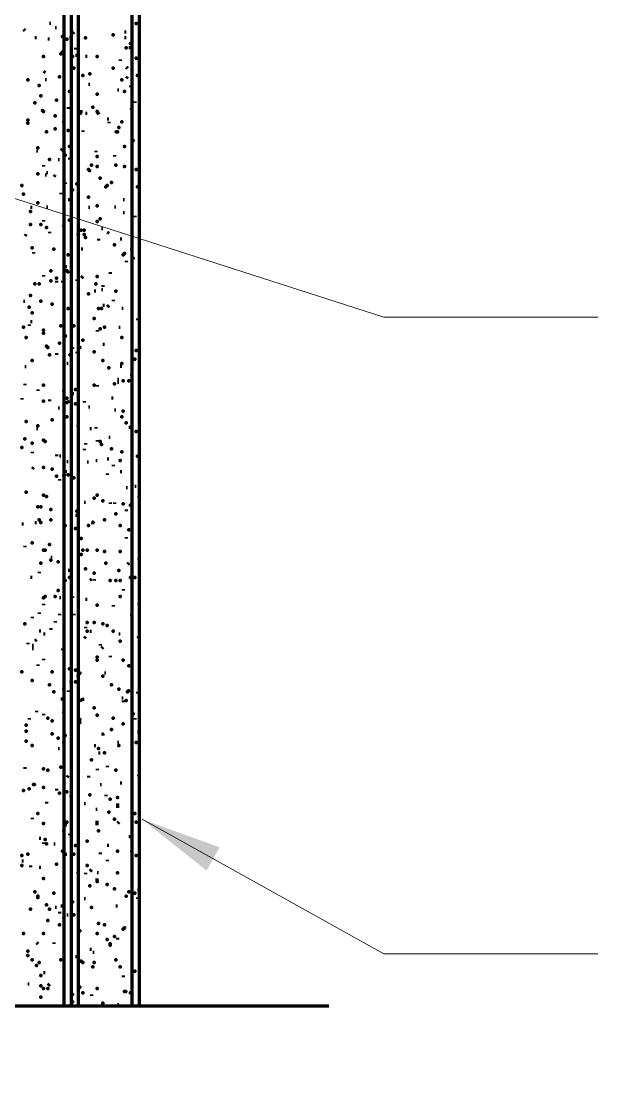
# Model space of a CAD drawing. Extents: x -83.6 to -32.7, y 325.7 to 417.7.
# Drawn here: x -54.67 to -49.36, y 393.97 to 403.73 of the extents above; entities that cross this region are included whole.
import ezdxf

# ---------------------------------------------------------------- set-up
doc = ezdxf.new("R2010")
doc.units = 0
doc.header["$MEASUREMENT"] = 0
for name, color, linetype, lineweight in [('Dt-Line 1', 9, 'Continuous', 0), ('Dt-Line 3', 7, 'Continuous', 15), ('Dt-Line 4', 1, 'Continuous', 25), ('Dt-Text', 121, 'Continuous', 20)]:
    doc.layers.add(name, color=color, linetype=linetype, lineweight=lineweight)
doc.styles.get("Standard").update_dxf_attribs({"font": 'Arial.ttf'})
doc.dimstyles.new('1 & 1 Half', dxfattribs={"dimtxt": 0.75, "dimasz": 0.75, "dimexe": 1, "dimexo": 0.375, "dimgap": 0.5, "dimtad": 1, "dimdec": 4, "dimzin": 3, "dimdsep": 46, "dimlunit": 4, "dimtxsty": 'Standard', "dimblk": 'ARCHTICK', "dimcen": 0.09375, "dimdle": 1, "dimclrd": 253, "dimclre": 253, "dimclrt": 256, "dimadec": 0, "dimazin": 0, "dimtfac": 0.6, "dimtdec": 4, "dimtix": 1, "dimtmove": 2, "dimatfit": 0, "dimfxl": 1, "dimfrac": 1, "dimtolj": 1, "dimtzin": 0, "dimlwd": 9, "dimlwe": 9, "dimarcsym": 0})

# ---------------------------------------------------------------- blocks, each defined once
blk = doc.blocks.new('_ArchTick')
at = {"color": 0, "linetype": 'ByBlock', "const_width": 0.15}
blk.add_lwpolyline([(-0.5, -0.5), (0.5, 0.5)], dxfattribs=at)

msp = doc.modelspace()

# ---------------------------------------------------------------- linework, layer by layer
at = {"layer": 'Dt-Line 1', "linetype": 'Continuous', "lineweight": 158}
for p, q in [((-54.3979, 403.7079), (-54.4112, 403.7079)), ((-54.6512, 403.6546), (-54.6379, 403.6412)), ((-54.3446, 403.6679), (-54.3579, 403.6679)), ((-54.1846, 403.6279), (-54.1979, 403.6146)), ((-53.7046, 403.6279), (-53.7179, 403.6279)), ((-54.5312, 403.5746), (-54.5446, 403.5746)), ((-54.4112, 403.5612), (-54.4246, 403.5612)), ((-54.2112, 403.5746), (-54.2246, 403.5746)), ((-53.7046, 403.5746), (-53.7179, 403.5746)), ((-54.1712, 403.4812), (-54.1712, 403.4679)), ((-54.1712, 403.4146), (-54.1579, 403.4146)), ((-54.0646, 403.4012), (-54.0779, 403.4012)), ((-53.6646, 403.4812), (-53.6779, 403.4812)), ((-54.1446, 403.3479), (-54.1312, 403.3479)), ((-53.7579, 403.3746), (-53.7579, 403.3612)), ((-53.7046, 403.3079), (-53.6912, 403.2946)), ((-54.4646, 403.2679), (-54.4512, 403.2546)), ((-53.6912, 403.2146), (-53.7046, 403.2012)), ((-54.4379, 403.1879), (-54.4512, 403.1879)), ((-54.0512, 403.1479), (-54.0379, 403.1479)), ((-53.6646, 403.1346), (-53.6646, 403.1212)), ((-53.7846, 403.0945), (-53.7712, 403.0945)), ((-54.2379, 402.9345), (-54.2379, 402.9212)), ((-54.1312, 402.9612), (-54.1446, 402.9612)), ((-53.6512, 402.9212), (-53.6646, 402.9079)), ((-53.6246, 402.9879), (-53.6246, 402.9746)), ((-54.0779, 402.8812), (-54.0646, 402.8812)), ((-53.8779, 402.8279), (-53.8646, 402.8279)), ((-54.1046, 402.7212), (-54.1046, 402.7079)), ((-53.8646, 402.8012), (-53.8646, 402.7879)), ((-53.6512, 402.6679), (-53.6646, 402.6679)), ((-53.5846, 402.6812), (-53.5846, 402.6679)), ((-54.5312, 402.5346), (-54.5179, 402.5346)), ((-54.2912, 402.5479), (-54.3046, 402.5346)), ((-53.9846, 402.5346), (-53.9846, 402.5212)), ((-54.3312, 402.4546), (-54.3179, 402.4546)), ((-54.2246, 402.4679), (-54.2246, 402.4546)), ((-53.8112, 402.4946), (-53.8112, 402.4812)), ((-54.4646, 402.4012), (-54.4646, 402.3879)), ((-54.4379, 402.3346), (-54.4246, 402.3346)), ((-54.4379, 402.3079), (-54.4512, 402.3079)), ((-54.3579, 402.3079), (-54.3712, 402.2946)), ((-54.2646, 402.2412), (-54.2646, 402.2279)), ((-53.6512, 402.3079), (-53.6646, 402.3079)), ((-54.3046, 402.1479), (-54.3046, 402.1346)), ((-54.2246, 402.0812), (-54.2379, 402.0812)), ((-53.7179, 402.0812), (-53.7312, 402.0812)), ((-54.5846, 402.0146), (-54.5712, 402.0146)), ((-54.4246, 402.0146), (-54.4379, 402.0146)), ((-54.0512, 402.0146), (-54.0379, 402.0146)), ((-53.7979, 402.0146), (-53.8112, 402.0146)), ((-53.7179, 401.9612), (-53.7312, 401.9612)), ((-54.4646, 401.8946), (-54.4646, 401.8812)), ((-53.6246, 401.9345), (-53.6246, 401.9212)), ((-54.6246, 401.7612), (-54.6379, 401.7479)), ((-54.4112, 401.7879), (-54.4112, 401.7745)), ((-53.9179, 401.8146), (-53.9312, 401.8146)), ((-53.8779, 401.7879), (-53.8646, 401.7745)), ((-53.9579, 401.7212), (-53.9579, 401.7079)), ((-53.7579, 401.7212), (-53.7446, 401.7212)), ((-53.6646, 401.6812), (-53.6512, 401.6812)), ((-54.5579, 401.6012), (-54.5579, 401.5879)), ((-54.1046, 401.6279), (-54.1179, 401.6279)), ((-54.2646, 401.4679), (-54.2512, 401.4679)), ((-53.7046, 401.5212), (-53.7046, 401.5079)), ((-54.4646, 401.3879), (-54.4646, 401.3746)), ((-54.1046, 401.3746), (-54.1179, 401.3612)), ((-53.8512, 401.4146), (-53.8512, 401.4012)), ((-54.3446, 401.3346), (-54.3446, 401.3212)), ((-54.2912, 401.3346), (-54.2912, 401.3212)), ((-54.1579, 401.3479), (-54.1579, 401.3346)), ((-53.9312, 401.2546), (-53.9179, 401.2546)), ((-53.9179, 401.2946), (-53.9179, 401.2812)), ((-53.9846, 401.2412), (-53.9979, 401.2412)), ((-53.8246, 401.1612), (-53.8246, 401.1479)), ((-54.6512, 401.1479), (-54.6379, 401.1479)), ((-53.9046, 401.1079), (-53.9179, 401.1079)), ((-53.8646, 401.1079), (-53.8779, 401.0945)), ((-53.7312, 401.0812), (-53.7446, 401.0812)), ((-54.5846, 400.9612), (-54.5712, 400.9612)), ((-53.5979, 400.9879), (-53.5979, 400.9746)), ((-54.5979, 400.9345), (-54.5979, 400.9212)), ((-53.9712, 400.8812), (-53.9712, 400.8679)), ((-53.7712, 400.9079), (-53.7579, 400.9079)), ((-54.2646, 400.8279), (-54.2512, 400.8279)), ((-54.3446, 400.6679), (-54.3446, 400.6546)), ((-54.1979, 400.7212), (-54.1979, 400.7079)), ((-54.1579, 400.6812), (-54.1579, 400.6679)), ((-53.9046, 400.7479), (-53.9179, 400.7479)), ((-54.2379, 400.5746), (-54.2512, 400.5746)), ((-54.6379, 400.5479), (-54.6246, 400.5479)), ((-53.7446, 400.5479), (-53.7579, 400.5479)), ((-54.6379, 400.3879), (-54.6379, 400.3746)), ((-53.7712, 400.4279), (-53.7846, 400.4279)), ((-53.7846, 400.4012), (-53.7712, 400.4012)), ((-54.5179, 400.3346), (-54.5179, 400.3212)), ((-54.1846, 400.2946), (-54.1979, 400.2946)), ((-53.9712, 400.3746), (-53.9712, 400.3612)), ((-54.6646, 400.2546), (-54.6646, 400.2412)), ((-54.4112, 400.2412), (-54.4112, 400.2279)), ((-54.0912, 400.2279), (-54.0912, 400.2146)), ((-53.8246, 400.2546), (-53.8379, 400.2546)), ((-54.3179, 400.1612), (-54.3312, 400.1612)), ((-54.0512, 400.1746), (-54.0379, 400.1746)), ((-53.8112, 400.1479), (-53.7979, 400.1479)), ((-53.9846, 399.9879), (-53.9846, 399.9746)), ((-53.6779, 399.9879), (-53.6646, 399.9879)), ((-54.5312, 399.9746), (-54.5179, 399.9746)), ((-54.0379, 399.9746), (-54.0246, 399.9746)), ((-53.8646, 399.8946), (-53.8512, 399.8946)), ((-53.5846, 399.9212), (-53.5846, 399.9079)), ((-54.0779, 399.8412), (-54.0779, 399.8279)), ((-53.9712, 399.8679), (-53.9712, 399.8546)), ((-54.5712, 399.7612), (-54.5712, 399.7479)), ((-54.3446, 399.7346), (-54.3446, 399.7212)), ((-54.3046, 399.7212), (-54.3179, 399.7212)), ((-54.0912, 399.7879), (-54.0912, 399.7745)), ((-53.8779, 399.6946), (-53.8646, 399.6946)), ((-54.5579, 399.6146), (-54.5712, 399.6012)), ((-54.2379, 399.6679), (-54.2512, 399.6679)), ((-54.0646, 399.6679), (-54.0512, 399.6679)), ((-53.9846, 399.6812), (-53.9712, 399.6812)), ((-53.8246, 399.6412), (-53.8246, 399.6279)), ((-54.3179, 399.5079), (-54.3179, 399.4946)), ((-54.2512, 399.5746), (-54.2646, 399.5746)), ((-53.8779, 399.5612), (-53.8779, 399.5479)), ((-53.7446, 399.5746), (-53.7579, 399.5746)), ((-53.6912, 399.4279), (-53.7046, 399.4279)), ((-53.6112, 399.4412), (-53.6246, 399.4412)), ((-54.0779, 399.2946), (-54.0912, 399.2946)), ((-53.8512, 399.2946), (-53.8512, 399.2812)), ((-53.8112, 399.2946), (-53.8112, 399.2812)), ((-53.7046, 399.2279), (-53.7046, 399.2146)), ((-54.5446, 399.1079), (-54.5312, 399.1079)), ((-54.6512, 399.0945), (-54.6646, 399.0945)), ((-53.7046, 398.9746), (-53.7046, 398.9612)), ((-54.6379, 398.8946), (-54.6379, 398.8812)), ((-54.3846, 398.7879), (-54.3979, 398.7879)), ((-53.6779, 398.7346), (-53.6912, 398.7212)), ((-54.5046, 398.6546), (-54.5046, 398.6412)), ((-54.2246, 398.6679), (-54.2379, 398.6679)), ((-54.5712, 398.6012), (-54.5846, 398.6012)), ((-54.0246, 398.5879), (-54.0379, 398.5746)), ((-53.9979, 398.5879), (-53.9979, 398.5746)), ((-54.1979, 398.4279), (-54.1979, 398.4146)), ((-53.7312, 398.4946), (-53.7312, 398.4812)), ((-54.4646, 398.3612), (-54.4646, 398.3479)), ((-54.3046, 398.4146), (-54.3179, 398.4146)), ((-54.0646, 398.4012), (-54.0779, 398.4012)), ((-53.8246, 398.3479), (-53.8246, 398.3346)), ((-54.5712, 398.2412), (-54.5712, 398.2279)), ((-54.5046, 398.2812), (-54.5046, 398.2679)), ((-54.3179, 398.2679), (-54.3179, 398.2546)), ((-54.1846, 398.2679), (-54.1846, 398.2546)), ((-53.6379, 398.2946), (-53.6512, 398.2946)), ((-54.3979, 398.1346), (-54.3979, 398.1212)), ((-54.3579, 398.2012), (-54.3579, 398.1879)), ((-54.0779, 398.1479), (-54.0779, 398.1346)), ((-54.4912, 398.1079), (-54.5046, 398.1079)), ((-54.4512, 398.0812), (-54.4646, 398.0812)), ((-54.2646, 398.0812), (-54.2779, 398.0812)), ((-54.0779, 398.0546), (-54.0912, 398.0412)), ((-54.0379, 398.1079), (-54.0246, 398.1079)), ((-53.7579, 398.0812), (-53.7712, 398.0812)), ((-53.5846, 398.0546), (-53.5979, 398.0412)), ((-54.6112, 398.0012), (-54.6112, 397.9879)), ((-54.5579, 397.9746), (-54.5712, 397.9746)), ((-54.5712, 397.9479), (-54.5579, 397.9479)), ((-54.5312, 398.0279), (-54.5446, 398.0146)), ((-54.2912, 397.9479), (-54.2912, 397.9345)), ((-53.9446, 397.9879), (-53.9446, 397.9746)), ((-53.9179, 397.9612), (-53.9312, 397.9479)), ((-54.4646, 397.8546), (-54.4646, 397.8412)), ((-53.8512, 397.8812), (-53.8512, 397.8679)), ((-54.5179, 397.8012), (-54.5179, 397.7879)), ((-53.8912, 397.7212), (-53.9046, 397.7212)), ((-54.2379, 397.5612), (-54.2379, 397.5479)), ((-53.6512, 397.6412), (-53.6512, 397.6279)), ((-53.5979, 397.5479), (-53.5979, 397.5346)), ((-54.2912, 397.4812), (-54.3046, 397.4812)), ((-53.7446, 397.4946), (-53.7312, 397.4946)), ((-53.7312, 397.4679), (-53.7312, 397.4546)), ((-54.5312, 397.3746), (-54.5312, 397.3612)), ((-54.5979, 397.3079), (-54.5979, 397.2946)), ((-54.4646, 397.3479), (-54.4646, 397.3346)), ((-53.6246, 397.3079), (-53.6246, 397.2946)), ((-53.5846, 397.1746), (-53.5979, 397.1746)), ((-54.1979, 397.0812), (-54.2112, 397.0812)), ((-53.7712, 397.0812), (-53.7846, 397.0812)), ((-54.3312, 397.0279), (-54.3179, 397.0279)), ((-54.2646, 397.0012), (-54.2779, 397.0012)), ((-54.2112, 396.9879), (-54.2112, 396.9746)), ((-53.9979, 397.0546), (-53.9846, 397.0546)), ((-53.9579, 396.9879), (-53.9446, 396.9879)), ((-53.8779, 396.8679), (-53.8779, 396.8546)), ((-54.6379, 396.8546), (-54.6379, 396.8412)), ((-54.2379, 396.7745), (-54.2512, 396.7612)), ((-54.0512, 396.7745), (-54.0512, 396.7612)), ((-53.9712, 396.8412), (-53.9712, 396.8279)), ((-53.5979, 396.7879), (-53.5846, 396.7745)), ((-53.9446, 396.6946), (-53.9312, 396.6946)), ((-53.7446, 396.7079), (-53.7579, 396.7079)), ((-54.3446, 396.6546), (-54.3446, 396.6412)), ((-54.2779, 396.5746), (-54.2912, 396.5746)), ((-53.8912, 396.6012), (-53.8912, 396.5879)), ((-54.4379, 396.5346), (-54.4379, 396.5212)), ((-54.0912, 396.5212), (-54.0779, 396.5212)), ((-54.5712, 396.3879), (-54.5712, 396.3746)), ((-53.9846, 396.4679), (-53.9712, 396.4679)), ((-53.7712, 396.3479), (-53.7846, 396.3346)), ((-54.5046, 396.2012), (-54.4912, 396.2012)), ((-54.2246, 396.2412), (-54.2246, 396.2279)), ((-53.6646, 396.2146), (-53.6779, 396.2146)), ((-54.4646, 396.1612), (-54.4646, 396.1479)), ((-54.3712, 396.1479), (-54.3579, 396.1479)), ((-53.8646, 396.1346), (-53.8779, 396.1346)), ((-54.6512, 395.9879), (-54.6646, 395.9879)), ((-54.2646, 396.0546), (-54.2512, 396.0546)), ((-53.9446, 396.0679), (-53.9446, 396.0546)), ((-53.8779, 396.0012), (-53.8779, 395.9879)), ((-54.5846, 395.9479), (-54.5846, 395.9345)), ((-54.5046, 395.9345), (-54.4912, 395.9345)), ((-54.0246, 395.9079), (-54.0379, 395.8946)), ((-54.0779, 395.8812), (-54.0779, 395.8679)), ((-53.9579, 395.8812), (-53.9712, 395.8812)), ((-53.5846, 395.7212), (-53.5979, 395.7212)), ((-54.0779, 395.6412), (-54.0912, 395.6412)), ((-53.5979, 395.6546), (-53.5979, 395.6412)), ((-54.3446, 395.5612), (-54.3579, 395.5612)), ((-54.3179, 395.5212), (-54.3179, 395.5079)), ((-54.2912, 395.5746), (-54.3046, 395.5746)), ((-53.7846, 395.5746), (-53.7979, 395.5746)), ((-54.2512, 395.4946), (-54.2379, 395.4946)), ((-53.6379, 395.4946), (-53.6512, 395.4946)), ((-54.5312, 395.2412), (-54.5179, 395.2279)), ((-54.3712, 395.2412), (-54.3712, 395.2279)), ((-53.7846, 395.2812), (-53.7846, 395.2679)), ((-54.2779, 395.2012), (-54.2779, 395.1879)), ((-54.1579, 395.1079), (-54.1712, 395.1079)), ((-54.0246, 395.1746), (-54.0379, 395.1746)), ((-53.9979, 395.1479), (-54.0112, 395.1479)), ((-54.4512, 394.9612), (-54.4646, 394.9612)), ((-54.1446, 394.9479), (-54.1312, 394.9479)), ((-53.7312, 394.9345), (-53.7312, 394.9212)), ((-54.5979, 394.8546), (-54.6112, 394.8546)), ((-54.4112, 394.8546), (-54.4246, 394.8412)), ((-54.1446, 394.9079), (-54.1312, 394.9079)), ((-54.0246, 394.7612), (-54.0246, 394.7479)), ((-53.7846, 394.6679), (-53.7712, 394.6679))]:
    msp.add_line(p, q, dxfattribs=at)
for points in [[(-53.6112, 403.7079), (-53.6112, 403.7079), (-53.6112, 403.7079)], [(-53.8246, 403.6012), (-53.8246, 403.6012), (-53.8246, 403.6012)], [(-54.2912, 403.5879), (-54.2912, 403.5879), (-54.2912, 403.5879)], [(-54.2512, 403.5612), (-54.2512, 403.5612), (-54.2512, 403.5612)], [(-54.0779, 403.5746), (-54.0779, 403.5746), (-54.0779, 403.5746)], [(-53.6646, 403.5212), (-53.6646, 403.5212), (-53.6646, 403.5212)], [(-54.4646, 403.4012), (-54.4646, 403.4012), (-54.4646, 403.4012)], [(-54.1979, 403.4012), (-54.1979, 403.4012), (-54.1979, 403.4012)], [(-53.9712, 403.4012), (-53.9712, 403.4012), (-53.9712, 403.4012)], [(-53.7046, 403.4812), (-53.7046, 403.4812), (-53.7046, 403.4812)], [(-53.6112, 403.3879), (-53.6112, 403.3879), (-53.6112, 403.3879)], [(-53.5846, 403.3746), (-53.5846, 403.3746), (-53.5846, 403.3746)], [(-54.3179, 403.2146), (-54.3179, 403.2146), (-54.3179, 403.2146)], [(-54.1846, 403.2946), (-54.1846, 403.2946), (-54.1846, 403.2946)], [(-54.1046, 403.2279), (-54.1046, 403.2279), (-54.1046, 403.2279)], [(-54.0379, 403.2412), (-54.0379, 403.2412), (-54.0379, 403.2412)], [(-53.5979, 403.2279), (-53.5979, 403.2279), (-53.5979, 403.2279)], [(-54.6112, 403.1879), (-54.6112, 403.1879), (-54.6112, 403.1879)], [(-54.5046, 403.1346), (-54.5046, 403.1346), (-54.5046, 403.1346)], [(-53.7446, 403.1879), (-53.7446, 403.1879), (-53.7446, 403.1879)], [(-54.4912, 403.0412), (-54.4912, 403.0412), (-54.4912, 403.0412)], [(-54.2246, 403.0812), (-54.2246, 403.0812), (-54.2246, 403.0812)], [(-53.9712, 403.0546), (-53.9712, 403.0546), (-53.9712, 403.0546)], [(-53.7179, 403.0812), (-53.7179, 403.0812), (-53.7179, 403.0812)], [(-54.5446, 402.9746), (-54.5446, 402.9746), (-54.5446, 402.9746)], [(-54.3446, 403.0012), (-54.3446, 403.0012), (-54.3446, 403.0012)], [(-54.0112, 402.9345), (-54.0112, 402.9345), (-54.0112, 402.9346)], [(-54.6112, 402.8146), (-54.6112, 402.8146), (-54.6112, 402.8146)], [(-54.3579, 402.8546), (-54.3579, 402.8546), (-54.3579, 402.8546)], [(-54.1312, 402.8679), (-54.1179, 402.8946), (-54.1179, 402.9079)], [(-53.9712, 402.8946), (-53.9579, 402.8679)], [(-54.6112, 402.7879), (-54.6112, 402.7879), (-54.6112, 402.7879)], [(-54.3579, 402.7346), (-54.3579, 402.7346), (-54.3579, 402.7346)], [(-54.2779, 402.8012), (-54.2779, 402.8012), (-54.2779, 402.8012)], [(-54.2379, 402.7212), (-54.2379, 402.7212), (-54.2379, 402.7212)], [(-53.7712, 402.7479), (-53.7712, 402.7479), (-53.7712, 402.7479)], [(-53.7446, 402.8012), (-53.7446, 402.8012), (-53.7446, 402.8012)], [(-54.4379, 402.7079), (-54.4379, 402.7079), (-54.4379, 402.7079)], [(-53.6379, 402.6279), (-53.6379, 402.6279), (-53.6379, 402.6279)], [(-54.5179, 402.5612), (-54.5179, 402.5612), (-54.5179, 402.5612)], [(-54.2246, 402.5746), (-54.2246, 402.5746), (-54.2246, 402.5746)], [(-53.7179, 402.5746), (-53.7179, 402.5746), (-53.7179, 402.5746)], [(-54.4112, 402.4546), (-54.4112, 402.4546), (-54.4112, 402.4546)], [(-54.2646, 402.4946), (-54.2646, 402.4946), (-54.2646, 402.4946)], [(-53.9712, 402.4812), (-53.9712, 402.4812), (-53.9712, 402.4812)], [(-54.0246, 402.4012), (-54.0246, 402.4012), (-54.0246, 402.4012)], [(-53.9712, 402.3879), (-53.9712, 402.3879), (-53.9712, 402.3879)], [(-53.7979, 402.4012), (-53.7979, 402.4012), (-53.7979, 402.4012)], [(-53.7179, 402.3879), (-53.7179, 402.3879), (-53.7179, 402.3879)], [(-53.6112, 402.3612), (-53.6112, 402.3612), (-53.6112, 402.3612)], [(-54.5179, 402.3212), (-54.5179, 402.3212), (-54.5179, 402.3212)], [(-54.1579, 402.2279), (-54.1579, 402.2279), (-54.1579, 402.2279)], [(-53.9446, 402.2812), (-53.9446, 402.2812), (-53.9446, 402.2812)], [(-53.8379, 402.2412), (-53.8379, 402.2412), (-53.8379, 402.2412)], [(-54.6646, 402.2146), (-54.6646, 402.2146), (-54.6646, 402.2146)], [(-54.6512, 402.1346), (-54.6512, 402.1346), (-54.6512, 402.1346)], [(-54.1979, 402.1746), (-54.1979, 402.1746), (-54.1979, 402.1746)], [(-53.5979, 402.2012), (-53.5979, 402.2012), (-53.5979, 402.2012)], [(-54.5179, 402.0546), (-54.5179, 402.0546), (-54.5179, 402.0546)], [(-54.0512, 402.1079), (-54.0512, 402.1079), (-54.0512, 402.1079)], [(-54.5846, 401.9746), (-54.5846, 401.9746), (-54.5846, 401.9746)], [(-53.9712, 402.0279), (-53.9712, 402.0279), (-53.9712, 402.0279)], [(-54.5846, 401.8546), (-54.5846, 401.8546), (-54.5846, 401.8546)], [(-54.4912, 401.8546), (-54.4912, 401.8546), (-54.4912, 401.8546)], [(-54.2779, 401.8412), (-54.2779, 401.8412), (-54.2779, 401.8412)], [(-54.2246, 401.8946), (-54.2246, 401.8946), (-54.2246, 401.8946)], [(-53.9712, 401.8812), (-53.9712, 401.8812), (-53.9712, 401.8812)], [(-53.9446, 401.9079), (-53.9446, 401.9079), (-53.9446, 401.9079)], [(-54.1446, 401.7612), (-54.1446, 401.7612), (-54.1446, 401.7612)], [(-54.1179, 401.8012), (-54.1179, 401.8012), (-54.1179, 401.8012)], [(-54.0912, 401.8012), (-54.0912, 401.8012), (-54.0912, 401.8012)], [(-54.0912, 401.7612), (-54.0912, 401.7612), (-54.0912, 401.7612)], [(-54.0779, 401.7346), (-54.0779, 401.7346), (-54.0779, 401.7346)], [(-53.8112, 401.6679), (-53.8112, 401.6679), (-53.8112, 401.6679)], [(-54.5712, 401.6412), (-54.5712, 401.6412), (-54.5712, 401.6412)], [(-54.3712, 401.6279), (-54.3712, 401.6279), (-54.3712, 401.6279)], [(-54.2379, 401.5746), (-54.2379, 401.5746), (-54.2379, 401.5746)], [(-53.6646, 401.5479), (-53.6379, 401.5479), (-53.6379, 401.5346)], [(-53.6512, 401.6279), (-53.6512, 401.6279), (-53.6512, 401.6279)], [(-54.3979, 401.4279), (-54.3979, 401.4279), (-54.3979, 401.4279)], [(-54.3446, 401.3612), (-54.3446, 401.3612), (-54.3446, 401.3612)], [(-53.9712, 401.3746), (-53.9712, 401.3746), (-53.9712, 401.3746)], [(-54.5446, 401.3079), (-54.5446, 401.3079), (-54.5446, 401.3079)], [(-54.5046, 401.3079), (-54.5046, 401.3079), (-54.5046, 401.3079)], [(-54.3979, 401.3346), (-54.3979, 401.3346), (-54.3979, 401.3346)], [(-53.9846, 401.3079), (-53.9846, 401.3079), (-53.9846, 401.3079)], [(-54.5846, 401.2012), (-54.5846, 401.2012), (-54.5846, 401.2012)], [(-54.0512, 401.2146), (-54.0512, 401.2146), (-54.0512, 401.2146)], [(-53.7979, 401.2412), (-53.7979, 401.2412), (-53.7979, 401.2412)], [(-54.5979, 401.0945), (-54.5979, 401.0945), (-54.5979, 401.0946)], [(-54.4912, 401.1479), (-54.4912, 401.1479), (-54.4912, 401.1479)], [(-54.3846, 401.1212), (-54.3846, 401.1212), (-54.3846, 401.1212)], [(-54.2379, 401.0812), (-54.2379, 401.0812), (-54.2379, 401.0812)], [(-53.9579, 401.0812), (-53.9579, 401.0812), (-53.9579, 401.0812)], [(-53.9312, 401.0812), (-53.9312, 401.0812), (-53.9312, 401.0812)], [(-54.5712, 401.0412), (-54.5712, 401.0412), (-54.5712, 401.0412)], [(-53.9979, 400.9879), (-53.9979, 400.9879), (-53.9979, 400.9879)], [(-54.6512, 400.9079), (-54.6512, 400.9079), (-54.6512, 400.9079)], [(-54.4646, 400.8812), (-54.4646, 400.8812), (-54.4646, 400.8812)], [(-54.3046, 400.9212), (-54.3046, 400.9212), (-54.3046, 400.9212)], [(-54.1846, 400.9212), (-54.1846, 400.9212), (-54.1846, 400.9212)], [(-53.9446, 400.8946), (-53.9446, 400.8946), (-53.9446, 400.8946)], [(-53.9046, 400.9079), (-53.9046, 400.9079), (-53.9046, 400.9079)], [(-54.6246, 400.8146), (-54.6246, 400.8146), (-54.6246, 400.8146)], [(-54.4646, 400.8546), (-54.4646, 400.8546), (-54.4646, 400.8546)], [(-54.1046, 400.7879), (-54.1046, 400.7879), (-54.1046, 400.7879)], [(-53.7446, 400.8146), (-53.7446, 400.8146), (-53.7446, 400.8146)], [(-54.3179, 400.7612), (-54.3179, 400.7612), (-54.3179, 400.7612)], [(-54.1312, 400.7212), (-54.1312, 400.7212), (-54.1312, 400.7212)], [(-53.9979, 400.6812), (-53.9979, 400.6812), (-53.9979, 400.6812)], [(-53.6112, 400.6946), (-53.6112, 400.6946), (-53.6112, 400.6946)], [(-54.5712, 400.6012), (-54.5712, 400.6012), (-54.5712, 400.6012)], [(-54.4112, 400.6546), (-54.4112, 400.6546), (-54.4112, 400.6546)], [(-53.9179, 400.6012), (-53.9179, 400.6012), (-53.9179, 400.6012)], [(-53.7446, 400.5746), (-53.7446, 400.5746), (-53.7446, 400.5746)], [(-53.8646, 400.5346), (-53.8646, 400.5346), (-53.8646, 400.5346)], [(-53.8112, 400.3879), (-53.8112, 400.3879), (-53.8112, 400.3879)], [(-53.7312, 400.4146), (-53.7312, 400.4146), (-53.7312, 400.4146)], [(-53.6779, 400.4146), (-53.6779, 400.4146), (-53.6779, 400.4146)], [(-53.6512, 400.4679), (-53.6512, 400.4679), (-53.6512, 400.4679)], [(-54.4646, 400.3746), (-54.4646, 400.3746), (-54.4646, 400.3746)], [(-54.2779, 400.3212), (-54.2779, 400.3212), (-54.2779, 400.3212)], [(-54.1712, 400.3346), (-54.1712, 400.3346), (-54.1712, 400.3346)], [(-53.9979, 400.3746), (-53.9979, 400.3746), (-53.9979, 400.3746)], [(-54.4646, 400.2279), (-54.4646, 400.2279), (-54.4646, 400.2279)], [(-54.2512, 400.2546), (-54.2512, 400.2546), (-54.2512, 400.2546)], [(-54.2512, 400.2146), (-54.2246, 400.2279), (-54.2246, 400.2279)], [(-54.1712, 400.2012), (-54.1712, 400.2012), (-54.1712, 400.2012)], [(-53.7312, 400.1346), (-53.7312, 400.1346), (-53.7312, 400.1346)], [(-54.6246, 400.0412), (-54.6246, 400.0412), (-54.6246, 400.0412)], [(-54.5179, 400.0012), (-54.5179, 400.0012), (-54.5179, 400.0012)], [(-54.3846, 400.0546), (-54.3846, 400.0546), (-54.3846, 400.0546)], [(-54.2512, 400.0812), (-54.2512, 400.0812), (-54.2512, 400.0812)], [(-54.1446, 400.0012), (-54.1446, 400.0012), (-54.1446, 400.0012)], [(-53.7446, 400.0812), (-53.7446, 400.0812), (-53.7446, 400.0812)], [(-53.7046, 400.0279), (-53.7046, 400.0279), (-53.7046, 400.0279)], [(-53.6112, 399.9479), (-53.6112, 399.9479), (-53.6112, 399.9479)], [(-54.6646, 399.8012), (-54.6646, 399.8012), (-54.6646, 399.8012)], [(-54.6379, 399.8812), (-54.6379, 399.8812), (-54.6379, 399.8812)], [(-54.5712, 399.8412), (-54.5712, 399.8412), (-54.5712, 399.8412)], [(-53.9446, 399.8546), (-53.9446, 399.8546), (-53.9446, 399.8546)], [(-53.9312, 399.8279), (-53.9312, 399.8279), (-53.9312, 399.8279)], [(-53.8379, 399.7879), (-53.8379, 399.7879), (-53.8379, 399.7879)], [(-53.7446, 399.7612), (-53.7446, 399.7612), (-53.7446, 399.7612)], [(-53.5979, 399.7212), (-53.5979, 399.7212), (-53.5979, 399.7212)], [(-54.4646, 399.6146), (-54.4646, 399.6146), (-54.4646, 399.6146)], [(-54.3846, 399.6012), (-54.3846, 399.6012), (-54.3846, 399.6012)], [(-53.7579, 399.6812), (-53.7579, 399.6812), (-53.7579, 399.6812)], [(-54.3446, 399.5346), (-54.3446, 399.5346), (-54.3446, 399.5346)], [(-54.2779, 399.5346), (-54.2779, 399.5479), (-54.2646, 399.5346)], [(-54.2379, 399.5479), (-54.2379, 399.5479), (-54.2379, 399.5479)], [(-54.1846, 399.5212), (-54.1846, 399.5212), (-54.1846, 399.5212)], [(-54.6246, 399.3879), (-54.6246, 399.3879), (-54.6246, 399.3879)], [(-54.4646, 399.3612), (-54.4646, 399.3612), (-54.4646, 399.3612)], [(-54.4379, 399.3479), (-54.4379, 399.3479), (-54.4379, 399.3479)], [(-53.9979, 399.3346), (-53.9979, 399.3346), (-53.9979, 399.3346)], [(-53.9712, 399.3612), (-53.9712, 399.3612), (-53.9712, 399.3612)], [(-53.9179, 399.3079), (-53.9179, 399.3079), (-53.9179, 399.3079)], [(-53.5846, 399.3479), (-53.5846, 399.3479), (-53.5846, 399.3479)], [(-54.5179, 399.2546), (-54.5179, 399.2546), (-54.5179, 399.2546)], [(-54.4912, 399.2546), (-54.4912, 399.2546), (-54.4912, 399.2546)], [(-54.3979, 399.2279), (-54.3979, 399.2279), (-54.3979, 399.2279)], [(-54.1579, 399.2146), (-54.1579, 399.2146), (-54.1579, 399.2146)], [(-53.7312, 399.2812), (-53.7312, 399.2812), (-53.7312, 399.2812)], [(-53.6646, 399.2679), (-53.6646, 399.2679), (-53.6646, 399.2679)], [(-54.5046, 399.1346), (-54.5046, 399.1346), (-54.5046, 399.1346)], [(-54.4912, 399.1079), (-54.4912, 399.1079), (-54.4912, 399.1079)], [(-54.3979, 399.1346), (-54.3979, 399.1346), (-54.3979, 399.1346)], [(-54.1312, 399.1746), (-54.1579, 399.1746), (-54.1712, 399.1746)], [(-54.0112, 399.0945), (-54.0112, 399.1079), (-53.9979, 399.1212)], [(-53.9046, 399.1346), (-53.9046, 399.1346), (-53.9046, 399.1346)], [(-53.7979, 399.1879), (-53.7979, 399.1879), (-53.7979, 399.1879)], [(-54.2646, 399.0812), (-54.2646, 399.0812), (-54.2646, 399.0812)], [(-54.1712, 399.0546), (-54.1712, 399.0546), (-54.1712, 399.0546)], [(-54.0512, 399.0812), (-54.0512, 399.0812), (-54.0512, 399.0812)], [(-53.7579, 399.0812), (-53.7579, 399.0812), (-53.7579, 399.0812)], [(-53.6779, 399.0412), (-53.6779, 399.0412), (-53.6779, 399.0412)], [(-54.5712, 398.9212), (-54.5712, 398.9212), (-54.5712, 398.9212)], [(-54.1179, 398.9612), (-54.1179, 398.9612), (-54.1179, 398.9612)], [(-54.4112, 398.9079), (-54.4112, 398.9079), (-54.4112, 398.9079)], [(-54.1179, 398.8146), (-54.1179, 398.8146), (-54.1179, 398.8146)], [(-54.1046, 398.8546), (-54.1046, 398.8546), (-54.1046, 398.8546)], [(-54.0646, 398.8546), (-54.0646, 398.8546), (-54.0646, 398.8546)], [(-53.9712, 398.8546), (-53.9712, 398.8546), (-53.9712, 398.8546)], [(-53.9046, 398.8412), (-53.9046, 398.8412), (-53.9046, 398.8412)], [(-53.7579, 398.8412), (-53.7579, 398.8412), (-53.7579, 398.8412)], [(-54.4912, 398.7346), (-54.4912, 398.7346), (-54.4912, 398.7346)], [(-54.3979, 398.7612), (-54.3979, 398.7612), (-54.3979, 398.7612)], [(-54.3312, 398.7479), (-54.3312, 398.7479), (-54.3312, 398.7479)], [(-53.8912, 398.7346), (-53.8912, 398.7346), (-53.8912, 398.7346)], [(-53.5846, 398.7745), (-53.5846, 398.7745), (-53.5846, 398.7746)], [(-54.0779, 398.6812), (-54.0779, 398.6812), (-54.0779, 398.6812)], [(-53.9979, 398.6412), (-53.9979, 398.6412), (-53.9979, 398.6412)], [(-53.7712, 398.6679), (-53.7712, 398.6679), (-53.7712, 398.6679)], [(-54.2646, 398.5746), (-54.2646, 398.5746), (-54.2646, 398.5746)], [(-54.2246, 398.6012), (-54.2246, 398.6012), (-54.2246, 398.6012)], [(-53.8512, 398.5746), (-53.8512, 398.5746), (-53.8512, 398.5746)], [(-53.7979, 398.5746), (-53.7979, 398.5746), (-53.7979, 398.5746)], [(-53.7579, 398.5746), (-53.7579, 398.5746), (-53.7579, 398.5746)], [(-53.6646, 398.6012), (-53.6646, 398.6012), (-53.6646, 398.6012)], [(-53.6246, 398.6012), (-53.6246, 398.6012), (-53.6246, 398.6012)], [(-54.3579, 398.4279), (-54.3579, 398.4279), (-54.3579, 398.4279)], [(-54.3312, 398.4812), (-54.3312, 398.4812), (-54.3312, 398.4812)], [(-53.7579, 398.4279), (-53.7579, 398.4279), (-53.7579, 398.4279)], [(-53.9712, 398.3479), (-53.9712, 398.3479), (-53.9712, 398.3479)], [(-53.5846, 398.3612), (-53.5846, 398.3612), (-53.5846, 398.3612)], [(-53.6512, 398.2546), (-53.6512, 398.2546), (-53.6512, 398.2546)], [(-54.6379, 398.1746), (-54.6379, 398.1746), (-54.6379, 398.1746)], [(-54.0646, 398.1879), (-54.0646, 398.1879), (-54.0646, 398.1879)], [(-53.9979, 398.1879), (-53.9979, 398.1879), (-53.9979, 398.1879)], [(-53.9179, 398.1746), (-53.9179, 398.1746), (-53.9179, 398.1746)], [(-53.8779, 398.1612), (-53.8779, 398.1612), (-53.8779, 398.1612)], [(-54.0646, 398.1079), (-54.0646, 398.1079), (-54.0646, 398.1079)], [(-53.8246, 398.1079), (-53.8246, 398.1079), (-53.8246, 398.1079)], [(-53.7579, 398.0146), (-53.7579, 398.0146), (-53.7579, 398.0146)], [(-53.9712, 397.8679), (-53.9712, 397.8679), (-53.9712, 397.8679)], [(-53.9712, 397.8412), (-53.9712, 397.8412), (-53.9712, 397.8412)], [(-53.7312, 397.8412), (-53.7312, 397.8412), (-53.7312, 397.8412)], [(-54.2246, 397.7612), (-54.2246, 397.7612), (-54.2246, 397.7612)], [(-54.1712, 397.7479), (-54.1712, 397.7479), (-54.1712, 397.7479)], [(-53.6779, 397.7879), (-53.6779, 397.7879), (-53.6779, 397.7879)], [(-54.6646, 397.7346), (-54.6646, 397.7346), (-54.6646, 397.7346)], [(-54.5712, 397.6546), (-54.5712, 397.6546), (-54.5712, 397.6546)], [(-54.1446, 397.6946), (-54.1446, 397.6946), (-54.1446, 397.6946)], [(-54.1312, 397.7212), (-54.1312, 397.7212), (-54.1312, 397.7212)], [(-53.9179, 397.6946), (-53.9179, 397.6946), (-53.9179, 397.6946)], [(-54.4112, 397.6146), (-54.4112, 397.6146), (-54.4112, 397.6146)], [(-54.3712, 397.5479), (-54.3712, 397.5479), (-54.3712, 397.5479)], [(-54.2779, 397.5746), (-54.2779, 397.5746), (-54.2779, 397.5746)], [(-54.1712, 397.6412), (-54.1712, 397.6412), (-54.1712, 397.6412)], [(-53.8379, 397.6146), (-53.8379, 397.6146), (-53.8379, 397.6146)], [(-53.7712, 397.5746), (-53.7712, 397.5746), (-53.7712, 397.5746)], [(-54.1312, 397.4679), (-54.1046, 397.4812), (-54.0912, 397.4812)], [(-53.7046, 397.4679), (-53.7046, 397.4679), (-53.7046, 397.4679)], [(-54.2779, 397.3612), (-54.2779, 397.3612), (-54.2779, 397.3612)], [(-53.9979, 397.4012), (-53.9979, 397.4012), (-53.9979, 397.4012)], [(-54.4246, 397.3079), (-54.4246, 397.3079), (-54.4246, 397.3079)], [(-54.3846, 397.2812), (-54.3846, 397.2812), (-54.3846, 397.2812)], [(-54.1312, 397.2946), (-54.1312, 397.2946), (-54.1312, 397.2946)], [(-54.1312, 397.2679), (-54.1312, 397.2679), (-54.1312, 397.2679)], [(-53.9712, 397.3346), (-53.9712, 397.3346), (-53.9712, 397.3346)], [(-53.8246, 397.3079), (-53.8246, 397.3079), (-53.8246, 397.3079)], [(-53.7312, 397.2546), (-53.7312, 397.2546), (-53.7312, 397.2546)], [(-53.6379, 397.3479), (-53.6379, 397.3479), (-53.6379, 397.3479)], [(-54.6246, 397.2412), (-54.6246, 397.2412), (-54.6246, 397.2412)], [(-54.6246, 397.1879), (-54.6246, 397.1879), (-54.6246, 397.1879)], [(-54.3846, 397.1612), (-54.3846, 397.1612), (-54.3846, 397.1612)], [(-53.9179, 397.1612), (-53.9179, 397.1612), (-53.9179, 397.1479)], [(-53.8379, 397.2012), (-53.8379, 397.2012), (-53.8379, 397.2012)], [(-54.6246, 397.0945), (-54.6246, 397.0945), (-54.6246, 397.0946)], [(-54.3312, 397.1212), (-54.3312, 397.1212), (-54.3312, 397.1212)], [(-54.2779, 397.0812), (-54.2779, 397.0812), (-54.2779, 397.0812)], [(-54.2646, 397.1479), (-54.2646, 397.1479), (-54.2646, 397.1479)], [(-53.6112, 397.0812), (-53.6112, 397.0812), (-53.6112, 397.0812)], [(-54.5712, 397.0546), (-54.5712, 397.0546), (-54.5712, 397.0546)], [(-53.9579, 397.0279), (-53.9579, 397.0279), (-53.9579, 397.0279)], [(-53.9046, 396.9879), (-53.9046, 396.9879), (-53.9046, 396.9879)], [(-53.7712, 397.0546), (-53.7712, 397.0546), (-53.7712, 397.0546)], [(-54.0246, 396.9212), (-54.0246, 396.9212), (-54.0246, 396.9212)], [(-54.4646, 396.8412), (-54.4646, 396.8412), (-54.4646, 396.8412)], [(-54.4246, 396.8279), (-54.4246, 396.8279), (-54.4246, 396.8279)], [(-54.3046, 396.8546), (-54.3046, 396.8546), (-54.3046, 396.8546)], [(-53.7979, 396.8279), (-53.7979, 396.8279), (-53.7979, 396.8279)], [(-54.6512, 396.6412), (-54.6512, 396.6412), (-54.6512, 396.6412)], [(-54.5979, 396.6546), (-54.5979, 396.6546), (-54.5979, 396.6546)], [(-54.4646, 396.6679), (-54.4646, 396.6679), (-54.4646, 396.6679)], [(-54.3179, 396.6146), (-54.3179, 396.6146), (-54.3179, 396.6146)], [(-54.0379, 396.6012), (-54.0379, 396.6012), (-54.0379, 396.6012)], [(-53.7846, 396.5746), (-53.7846, 396.5746), (-53.7846, 396.5746)], [(-53.8512, 396.5612), (-53.8512, 396.5612), (-53.8512, 396.5612)], [(-53.7846, 396.5212), (-53.7846, 396.4946), (-53.7846, 396.4812)], [(-54.5179, 396.4279), (-54.5179, 396.4279), (-54.5179, 396.4279)], [(-53.8646, 396.4412), (-53.8646, 396.4412), (-53.8646, 396.4412)], [(-53.6246, 396.4279), (-53.6246, 396.4279), (-53.6246, 396.4279)], [(-54.4646, 396.3346), (-54.4646, 396.3346), (-54.4646, 396.3346)], [(-54.2646, 396.3212), (-54.2646, 396.3212), (-54.2646, 396.3212)], [(-54.2512, 396.3479), (-54.2512, 396.3479), (-54.2512, 396.3479)], [(-53.9712, 396.3212), (-53.9712, 396.3479), (-53.9712, 396.3612)], [(-53.8112, 396.3746), (-53.8112, 396.3746), (-53.8112, 396.3746)], [(-53.6112, 396.3479), (-53.6112, 396.3479), (-53.6112, 396.3479)], [(-54.4512, 396.1879), (-54.4512, 396.1879), (-54.4512, 396.1879)], [(-54.2779, 396.2679), (-54.2779, 396.2679), (-54.2779, 396.2679)], [(-53.9579, 396.2679), (-53.9579, 396.2679), (-53.9579, 396.2679)], [(-54.4379, 396.1479), (-54.4379, 396.1479), (-54.4379, 396.1479)], [(-54.1712, 396.1346), (-54.1712, 396.1346), (-54.1712, 396.1346)], [(-54.0646, 396.1746), (-54.0646, 396.1746), (-54.0646, 396.1746)], [(-54.6646, 396.0412), (-54.6646, 396.0412), (-54.6646, 396.0412)], [(-54.6112, 396.0546), (-54.6112, 396.0546), (-54.6112, 396.0546)], [(-54.2912, 396.0812), (-54.2912, 396.0812), (-54.2912, 396.0812)], [(-54.1846, 396.0546), (-54.1846, 396.0546), (-54.1846, 396.0546)], [(-53.7846, 396.0812), (-53.7846, 396.0812), (-53.7846, 396.0812)], [(-53.6512, 396.0812), (-53.6512, 396.0812), (-53.6512, 396.0812)], [(-53.6112, 396.0412), (-53.6112, 396.0412), (-53.6112, 396.0412)], [(-54.6646, 395.9479), (-54.6646, 395.9479), (-54.6646, 395.9479)], [(-54.3446, 395.9612), (-54.3446, 395.9612), (-54.3446, 395.9612)], [(-54.0646, 395.9479), (-54.0646, 395.9479), (-54.0646, 395.9479)], [(-54.4646, 395.8279), (-54.4646, 395.8279), (-54.4646, 395.8279)], [(-54.1446, 395.8812), (-54.1446, 395.8812), (-54.1446, 395.8812)], [(-53.9712, 395.8012), (-53.9712, 395.8279)], [(-53.7846, 395.8812), (-53.7846, 395.8812), (-53.7846, 395.8812)], [(-54.5446, 395.7079), (-54.5446, 395.7079), (-54.5446, 395.7079)], [(-54.3712, 395.6946), (-54.3712, 395.6946), (-54.3712, 395.6946)], [(-54.0379, 395.7612), (-54.0379, 395.7612), (-54.0379, 395.7612)], [(-53.8779, 395.7745), (-53.8779, 395.7745), (-53.8779, 395.7746)], [(-53.6779, 395.7079), (-53.6779, 395.7079), (-53.6779, 395.7079)], [(-53.6246, 395.6946), (-53.6246, 395.6946), (-53.6246, 395.6946)], [(-54.1979, 395.6146), (-54.1979, 395.6146), (-54.1979, 395.6146)], [(-53.7046, 395.6679), (-53.7046, 395.6679), (-53.7046, 395.6679)], [(-54.5846, 395.5479), (-54.5846, 395.5479), (-54.5846, 395.5479)], [(-54.4379, 395.5879), (-54.4379, 395.5879), (-54.4379, 395.5879)], [(-54.4112, 395.5479), (-54.4112, 395.5479), (-54.4112, 395.5479)], [(-54.0246, 395.5612), (-54.0246, 395.5612), (-54.0246, 395.5612)], [(-54.4246, 395.4412), (-54.4246, 395.4412), (-54.4246, 395.4412)], [(-54.3179, 395.4012), (-54.3179, 395.4012), (-54.3179, 395.4012)], [(-54.2779, 395.4679), (-54.2779, 395.4679), (-54.2779, 395.4679)], [(-54.1846, 395.4946), (-54.1846, 395.4946), (-54.1846, 395.4946)], [(-53.9579, 395.4146), (-53.9579, 395.4146), (-53.9579, 395.4146)], [(-53.9046, 395.4012), (-53.9046, 395.4012), (-53.9046, 395.4012)], [(-54.6512, 395.3212), (-54.6512, 395.3212), (-54.6512, 395.3212)], [(-54.4646, 395.3212), (-54.4646, 395.3212), (-54.4646, 395.3212)], [(-54.1312, 395.3479), (-54.1312, 395.3479), (-54.1312, 395.3479)], [(-53.9712, 395.3212), (-53.9712, 395.3212), (-53.9712, 395.3212)], [(-53.8779, 395.2679), (-53.8779, 395.2679), (-53.8779, 395.2679)], [(-53.8112, 395.2946), (-53.8112, 395.2946), (-53.8112, 395.2946)], [(-54.6112, 395.1612), (-54.6112, 395.1612), (-54.6112, 395.1612)], [(-54.6112, 395.1212), (-54.6112, 395.1212), (-54.6112, 395.1212)], [(-54.5712, 395.0812), (-54.5712, 395.0812), (-54.5712, 395.0812)], [(-54.5312, 395.0279), (-54.5312, 395.0279), (-54.5312, 395.0279)], [(-54.5046, 395.0546), (-54.5046, 395.0546), (-54.5046, 395.0546)], [(-54.3046, 395.0812), (-54.3046, 395.0812), (-54.3046, 395.0812)], [(-54.0112, 395.0146), (-54.0112, 395.0146), (-54.0112, 395.0146)], [(-53.9979, 395.0546), (-53.9979, 395.0546), (-53.9979, 395.0546)], [(-53.7979, 395.0812), (-53.7979, 395.0812), (-53.7979, 395.0812)], [(-53.7579, 395.0146), (-53.7579, 395.0146), (-53.7579, 395.0146)], [(-54.4912, 394.9345), (-54.4912, 394.9345), (-54.4912, 394.9346)], [(-53.6246, 394.9746), (-53.6246, 394.9746), (-53.6246, 394.9746)], [(-54.4912, 394.8412), (-54.4912, 394.8412), (-54.4912, 394.8412)], [(-54.1312, 394.8279), (-54.1312, 394.8279), (-54.1312, 394.8279)], [(-54.4912, 394.7346), (-54.4912, 394.7346), (-54.4912, 394.7346)], [(-54.4646, 394.8146), (-54.4646, 394.8146), (-54.4646, 394.8146)], [(-54.4246, 394.8146), (-54.4246, 394.8146), (-54.4246, 394.8146)], [(-54.1979, 394.7612), (-54.1979, 394.7612), (-54.1979, 394.7612)], [(-54.1046, 394.7745), (-54.1046, 394.7745), (-54.1046, 394.7746)], [(-53.9712, 394.8146), (-53.9712, 394.8146), (-53.9712, 394.8146)], [(-53.6646, 394.7745), (-53.6646, 394.7745), (-53.6646, 394.7746)], [(-54.1979, 394.6946), (-54.1979, 394.6946), (-54.1979, 394.6946)], [(-53.9179, 394.6812), (-53.9179, 394.6812), (-53.9179, 394.6812)]]:
    msp.add_lwpolyline(points, dxfattribs=at)
for points in [[(-54.2912, 403.4412), (-54.2912, 403.4412), (-54.3046, 403.4279), (-54.3046, 403.4279)], [(-54.4646, 402.8946), (-54.4646, 402.8946), (-54.4779, 402.9079)], [(-53.7846, 402.7079), (-53.7846, 402.7079), (-53.7979, 402.7079)], [(-54.0512, 402.3612), (-54.0512, 402.3612), (-54.0379, 402.3479)], [(-53.8912, 402.2012), (-53.8912, 402.2012), (-53.8779, 402.2146), (-53.8779, 402.2146)], [(-53.7179, 401.5879), (-53.7179, 401.5879), (-53.7312, 401.5746), (-53.7312, 401.5746)], [(-54.2512, 401.4279), (-54.2512, 401.4279), (-54.2379, 401.4146)], [(-54.4379, 400.7346), (-54.4379, 400.7346), (-54.4246, 400.7212), (-54.4246, 400.7212)], [(-54.2112, 400.6546), (-54.2112, 400.6546), (-54.2246, 400.6546)], [(-54.4512, 399.8546), (-54.4512, 399.8546), (-54.4646, 399.8679), (-54.4646, 399.8679)], [(-54.4512, 398.8546), (-54.4512, 398.8546), (-54.4646, 398.8546)], [(-54.4512, 398.4279), (-54.4512, 398.4279), (-54.4646, 398.4146), (-54.4646, 398.4146)], [(-54.3846, 397.7346), (-54.3846, 397.7346), (-54.3846, 397.7346)], [(-54.2112, 397.6412), (-54.2112, 397.6412), (-54.2112, 397.6412)], [(-53.6912, 397.5479), (-53.6912, 397.5479), (-53.6779, 397.5612)], [(-54.5579, 396.6946), (-54.5579, 396.6946), (-54.5446, 396.6946)], [(-54.2512, 396.6279), (-54.2512, 396.6279), (-54.2512, 396.6279)], [(-53.7179, 395.3746), (-53.7179, 395.3746), (-53.7312, 395.3612), (-53.7312, 395.3612)], [(-53.8512, 395.2279), (-53.8512, 395.2279), (-53.8512, 395.2146)], [(-54.1046, 395.0546), (-54.1046, 395.0546), (-54.1179, 395.0679), (-54.1179, 395.0679)], [(-53.7179, 394.7879), (-53.7179, 394.7879), (-53.7046, 394.7879)]]:
    msp.add_lwpolyline(points, close=True, dxfattribs=at)
for p in [(-53.6112, 403.7079), (-53.8246, 403.6012), (-54.2912, 403.5879), (-54.2512, 403.5612), (-54.0779, 403.5746), (-53.6646, 403.5212), (-54.4646, 403.4012), (-54.3046, 403.4279), (-54.2912, 403.4412), (-54.1979, 403.4012), (-53.9712, 403.4012), (-53.7046, 403.4812), (-53.6112, 403.3879), (-53.5846, 403.3746), (-54.3179, 403.2146), (-54.1846, 403.2946), (-54.1046, 403.2279), (-54.0379, 403.2412), (-53.8246, 403.2946), (-53.5979, 403.2279), (-54.6112, 403.1879), (-54.5046, 403.1346), (-53.7446, 403.1879), (-54.4912, 403.0412), (-54.2246, 403.0812), (-53.9712, 403.0546), (-53.7179, 403.0812), (-54.5446, 402.9746), (-54.3446, 403.0012), (-54.0112, 402.9345), (-54.6112, 402.8146), (-54.4646, 402.8946), (-54.3579, 402.8546), (-53.9712, 402.8946), (-54.6112, 402.7879), (-54.3579, 402.7346), (-54.2779, 402.8012), (-54.2379, 402.7212), (-53.7712, 402.7479), (-53.7446, 402.8012), (-54.4379, 402.7079), (-53.7846, 402.7079), (-53.6379, 402.6279), (-54.5179, 402.5612), (-54.2246, 402.5746), (-53.7179, 402.5746), (-54.4112, 402.4546), (-54.2646, 402.4946), (-53.9712, 402.4812), (-54.0512, 402.3612), (-54.0246, 402.4012), (-53.9712, 402.3879), (-53.7979, 402.4012), (-53.7179, 402.3879), (-53.6112, 402.3612), (-54.5179, 402.3212), (-54.1579, 402.2279), (-53.9446, 402.2812), (-53.8379, 402.2412), (-54.6646, 402.2146), (-54.6512, 402.1346), (-54.1979, 402.1746), (-53.8912, 402.2012), (-53.8779, 402.2146), (-53.5979, 402.2012), (-54.5179, 402.0546), (-54.0512, 402.1079), (-54.5846, 401.9746), (-53.9712, 402.0279), (-54.5846, 401.8546), (-54.4912, 401.8546), (-54.2779, 401.8412), (-54.2246, 401.8946), (-53.9712, 401.8812), (-53.9446, 401.9079), (-54.4379, 401.8279), (-54.1446, 401.7612), (-54.1179, 401.8012), (-54.0912, 401.8012), (-54.0912, 401.7612), (-54.0779, 401.7346), (-53.8112, 401.6679), (-54.5712, 401.6412), (-54.3712, 401.6279), (-54.2379, 401.5746), (-53.7312, 401.5746), (-53.7179, 401.5879), (-53.6512, 401.6279), (-54.3979, 401.4279), (-54.3446, 401.3612), (-54.2512, 401.4279), (-53.9712, 401.3746), (-54.5446, 401.3079), (-54.5046, 401.3079), (-54.3979, 401.3346), (-53.9846, 401.3079), (-54.5846, 401.2012), (-54.0512, 401.2146), (-53.7979, 401.2412), (-54.5979, 401.0945), (-54.4912, 401.1479), (-54.3846, 401.1212), (-54.2379, 401.0812), (-53.9579, 401.0812), (-53.9312, 401.0812), (-54.5712, 401.0412), (-53.9979, 400.9879), (-54.6512, 400.9079), (-54.4646, 400.8812), (-54.3046, 400.9212), (-54.1846, 400.9212), (-53.9446, 400.8946), (-53.9046, 400.9079), (-54.6246, 400.8146), (-54.4646, 400.8546), (-54.1046, 400.7879), (-53.7446, 400.8146), (-54.4379, 400.7346), (-54.4246, 400.7212), (-54.3179, 400.7612), (-54.1312, 400.7212), (-53.9979, 400.6812), (-53.6112, 400.6946), (-54.5712, 400.6012), (-54.4112, 400.6546), (-54.2112, 400.6546), (-53.9179, 400.6012), (-53.7446, 400.5746), (-53.6246, 400.6146), (-53.8646, 400.5346), (-53.8112, 400.3879), (-53.7312, 400.4146), (-53.6779, 400.4146), (-53.6512, 400.4679), (-54.4646, 400.3746), (-54.2779, 400.3212), (-54.1712, 400.3346), (-53.9979, 400.3746), (-54.4646, 400.2279), (-54.2512, 400.2546), (-54.2512, 400.2146), (-54.1712, 400.2012), (-53.7312, 400.1346), (-54.6246, 400.0412), (-54.5179, 400.0012), (-54.3846, 400.0546), (-54.2512, 400.0812), (-54.1446, 400.0012), (-53.7446, 400.0812), (-53.7046, 400.0279), (-53.6112, 399.9479), (-54.6646, 399.8012), (-54.6379, 399.8812), (-54.5712, 399.8412), (-54.4646, 399.8679), (-54.4512, 399.8546), (-53.9446, 399.8546), (-53.9312, 399.8279), (-53.8379, 399.7879), (-53.7446, 399.7612), (-53.5979, 399.7212), (-54.4646, 399.6146), (-54.3846, 399.6012), (-53.7579, 399.6812), (-54.3446, 399.5346), (-54.2379, 399.5479), (-54.1846, 399.5212), (-54.6246, 399.3879), (-54.4646, 399.3612), (-54.4379, 399.3479), (-53.9979, 399.3346), (-53.9712, 399.3612), (-53.9179, 399.3079), (-53.5846, 399.3479), (-54.5179, 399.2546), (-54.4912, 399.2546), (-54.3979, 399.2279), (-54.1579, 399.2146), (-53.7312, 399.2812), (-53.6646, 399.2679), (-54.5046, 399.1346), (-54.4912, 399.1079), (-54.3979, 399.1346), (-53.9046, 399.1346), (-53.7979, 399.1879), (-54.2646, 399.0812), (-54.1712, 399.0546), (-54.0512, 399.0812), (-53.7579, 399.0812), (-53.6779, 399.0412), (-54.5712, 398.9212), (-54.1179, 398.9612), (-54.4646, 398.8546), (-54.4512, 398.8546), (-54.4112, 398.9079), (-54.1179, 398.8146), (-54.1046, 398.8546), (-54.0646, 398.8546), (-53.9712, 398.8546), (-53.9046, 398.8412), (-53.7579, 398.8412), (-54.4912, 398.7346), (-54.3979, 398.7612), (-54.3312, 398.7479), (-53.8912, 398.7346), (-53.5846, 398.7745), (-54.0779, 398.6812), (-53.9979, 398.6412), (-53.7712, 398.6679), (-54.2646, 398.5746), (-54.2246, 398.6012), (-53.8512, 398.5746), (-53.7979, 398.5746), (-53.7579, 398.5746), (-53.6646, 398.6012), (-53.6246, 398.6012), (-54.4512, 398.4279), (-54.3579, 398.4279), (-54.3312, 398.4812), (-53.7579, 398.4279), (-54.4646, 398.4146), (-53.9712, 398.3479), (-53.5846, 398.3612), (-53.6512, 398.2546), (-54.6379, 398.1746), (-54.0646, 398.1879), (-53.9979, 398.1879), (-53.9179, 398.1746), (-53.8779, 398.1612), (-54.0646, 398.1079), (-53.8246, 398.1079), (-53.7579, 398.0146), (-53.9712, 397.8679), (-53.9712, 397.8412), (-53.7312, 397.8412), (-54.2246, 397.7612), (-54.1712, 397.7479), (-53.6779, 397.7879), (-54.6646, 397.7346), (-54.5712, 397.6546), (-54.3846, 397.7346), (-54.1446, 397.6946), (-54.1312, 397.7212), (-53.9179, 397.6946), (-54.4112, 397.6146), (-54.3712, 397.5479), (-54.2779, 397.5746), (-54.2112, 397.6412), (-54.1712, 397.6412), (-53.8379, 397.6146), (-53.7712, 397.5746), (-53.6912, 397.5479), (-53.7046, 397.4679), (-54.2779, 397.3612), (-53.9979, 397.4012), (-54.4246, 397.3079), (-54.3846, 397.2812), (-54.1312, 397.2946), (-54.1312, 397.2679), (-53.9712, 397.3346), (-53.8246, 397.3079), (-53.7312, 397.2546), (-53.6379, 397.3479), (-54.6246, 397.2412), (-54.6246, 397.1879), (-54.3846, 397.1612), (-53.8379, 397.2012), (-54.6246, 397.0945), (-54.3312, 397.1212), (-54.2779, 397.0812), (-54.2646, 397.1479), (-53.6112, 397.0812), (-54.5712, 397.0546), (-53.9579, 397.0279), (-53.9046, 396.9879), (-53.7712, 397.0546), (-54.0246, 396.9212), (-54.4646, 396.8412), (-54.4246, 396.8279), (-54.3046, 396.8546), (-53.7979, 396.8279), (-54.5579, 396.6946), (-54.6512, 396.6412), (-54.5979, 396.6546), (-54.4646, 396.6679), (-54.3179, 396.6146), (-54.2512, 396.6279), (-54.2112, 396.5879), (-54.0379, 396.6012), (-53.7846, 396.5746), (-53.8512, 396.5612), (-54.5179, 396.4279), (-53.8646, 396.4412), (-53.6246, 396.4279), (-54.4646, 396.3346), (-54.2646, 396.3212), (-54.2512, 396.3479), (-53.8112, 396.3746), (-53.6112, 396.3479), (-54.4512, 396.1879), (-54.2779, 396.2679), (-53.9579, 396.2679), (-54.4379, 396.1479), (-54.1712, 396.1346), (-54.0646, 396.1746), (-54.6646, 396.0412), (-54.6112, 396.0546), (-54.2912, 396.0812), (-54.1846, 396.0546), (-53.7846, 396.0812), (-53.6512, 396.0812), (-53.6112, 396.0412), (-54.6646, 395.9479), (-54.3446, 395.9612), (-54.0646, 395.9479), (-54.4646, 395.8279), (-54.1446, 395.8812), (-53.9712, 395.8012), (-53.7846, 395.8812), (-54.5446, 395.7079), (-54.3712, 395.6946), (-54.0379, 395.7612), (-53.8779, 395.7745), (-53.8112, 395.7346), (-53.6779, 395.7079), (-53.6246, 395.6946), (-54.5179, 395.6679), (-54.5179, 395.6546), (-54.1979, 395.6146), (-53.7046, 395.6679), (-54.5846, 395.5479), (-54.4379, 395.5879), (-54.4112, 395.5479), (-54.0246, 395.5612), (-54.4246, 395.4412), (-54.3179, 395.4012), (-54.2779, 395.4679), (-54.1846, 395.4946), (-53.9579, 395.4146), (-53.9046, 395.4012), (-54.6512, 395.3212), (-54.4646, 395.3212), (-54.1312, 395.3479), (-53.9712, 395.3212), (-53.7312, 395.3612), (-53.7179, 395.3746), (-53.8779, 395.2679), (-53.8512, 395.2279), (-53.8512, 395.2146), (-53.8112, 395.2946), (-54.6112, 395.1612), (-54.6112, 395.1212), (-54.5712, 395.0812), (-54.5312, 395.0279), (-54.5046, 395.0546), (-54.3046, 395.0812), (-54.1179, 395.0679), (-54.1046, 395.0546), (-54.0112, 395.0146), (-53.9979, 395.0546), (-53.7979, 395.0812), (-53.7579, 395.0146), (-54.4912, 394.9345), (-53.6246, 394.9746), (-54.4912, 394.8412), (-54.1312, 394.8279), (-54.4912, 394.7346), (-54.4646, 394.8146), (-54.4246, 394.8146), (-54.1979, 394.7612), (-54.1046, 394.7745), (-53.9712, 394.8146), (-53.7179, 394.7879), (-53.6646, 394.7745), (-54.1979, 394.6946), (-53.9179, 394.6812)]:
    msp.add_point(p, dxfattribs=at)
at = {"layer": 'Dt-Line 3', "linetype": 'Continuous', "lineweight": 158}
for p, q in [((-54.2779, 410.9746), (-54.2779, 394.6546)), ((-54.1446, 404.7879), (-54.1446, 394.6546)), ((-53.6512, 404.7879), (-53.6512, 394.6546))]:
    msp.add_line(p, q, dxfattribs=at)
at = {"layer": 'Dt-Line 3', "linetype": 'Continuous', "lineweight": 211}
for p, q in [((-54.2112, 410.9746), (-54.2112, 394.6546)), ((-53.5846, 404.7879), (-53.5846, 394.6546))]:
    msp.add_line(p, q, dxfattribs=at)
at = {"layer": 'Dt-Line 4', "linetype": 'Continuous', "lineweight": 211}
msp.add_lwpolyline([(-51.8379, 394.6546), (-59.1712, 394.6546), (-59.4112, 395.3479), (-59.9179, 393.9746), (-60.1712, 394.6546), (-69.8779, 394.6546)], dxfattribs=at)

# ---------------------------------------------------------------- leaders
at = {"layer": 'Dt-Text'}
for points in [[(-67, 406.0412), (-51.3312, 401), (-49.3579, 401)], [(-53.5579, 396.3746), (-51.3312, 395.1346), (-49.3579, 395.1346)]]:
    msp.add_leader(points, dimstyle='1 & 1 Half', override={"dimgap": 0.5, "dimtad": 0}, dxfattribs=at)

doc.saveas('drawing.dxf')
